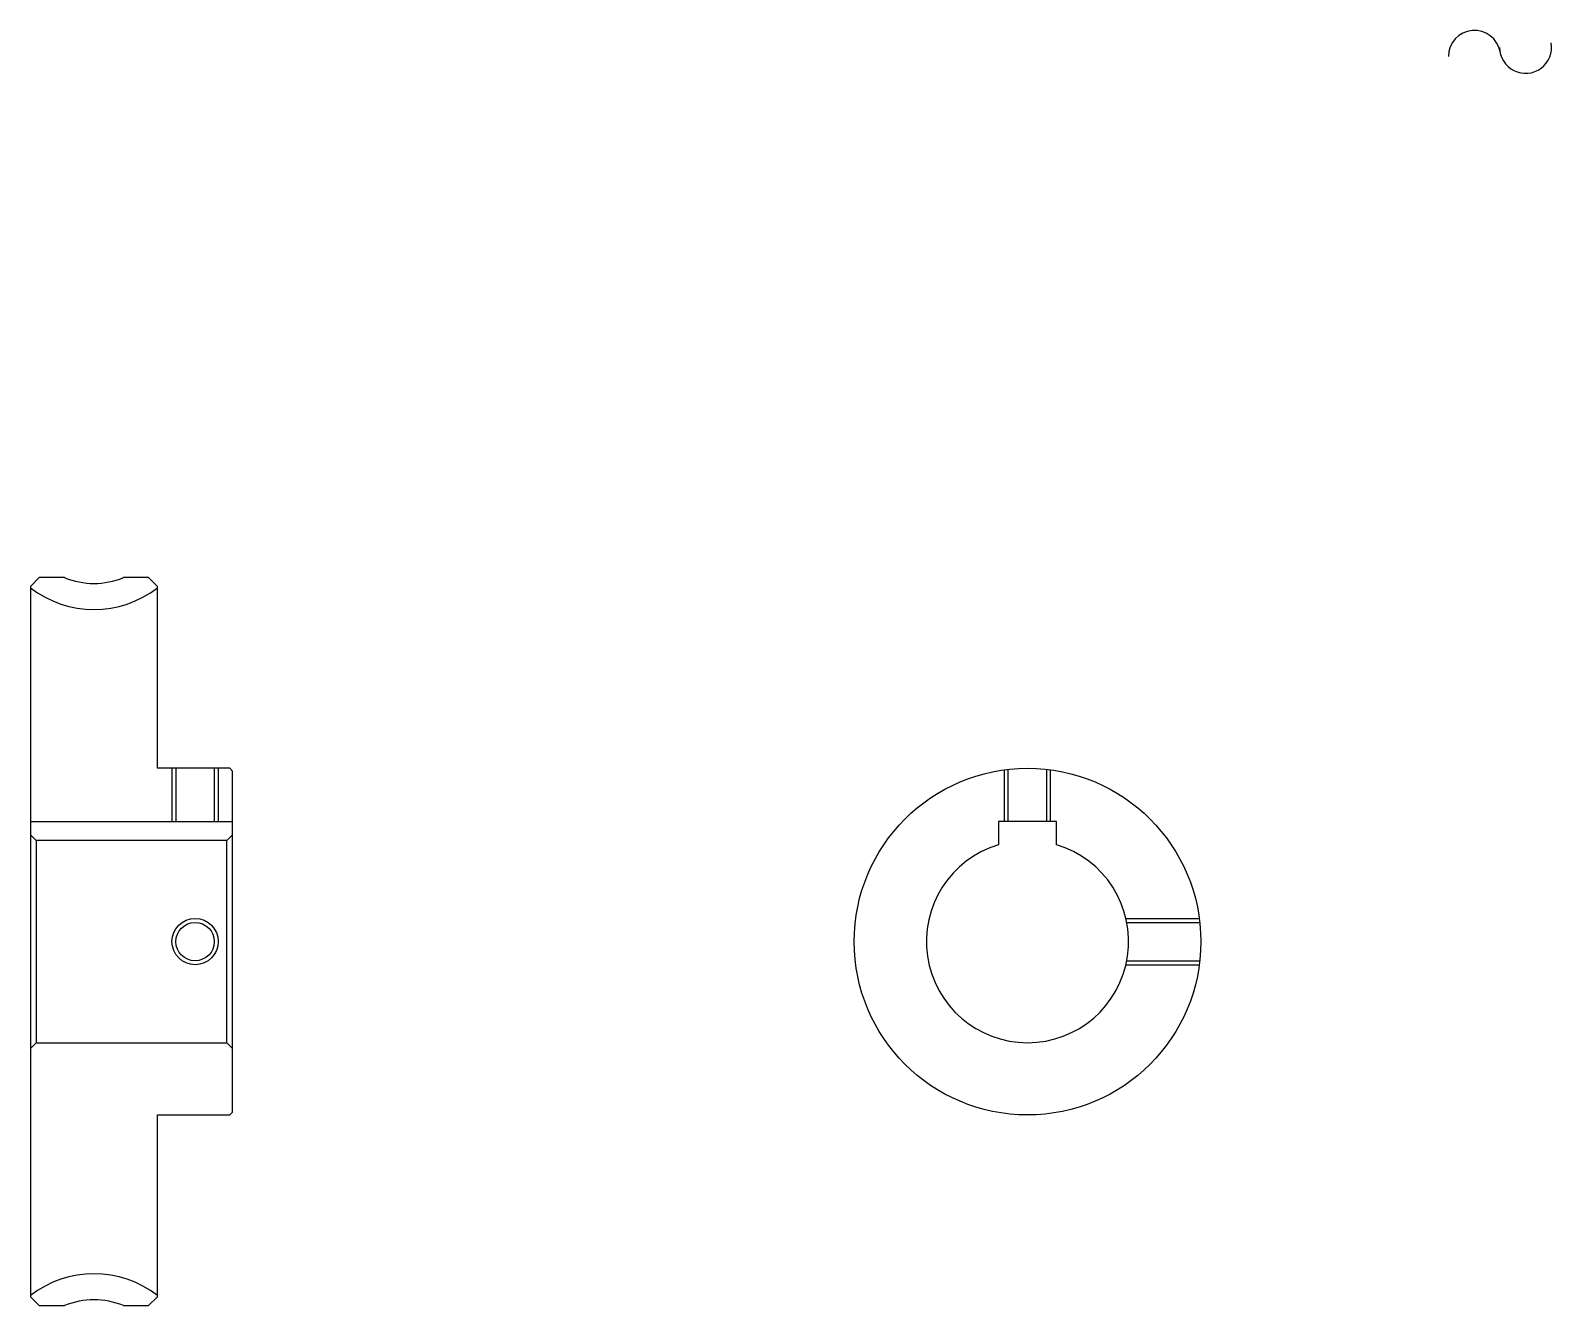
# Model space of a CAD drawing. Header units: metres. Extents: x 109 to 372, y 64 to 284.
import ezdxf

# ---------------------------------------------------------------- set-up
doc = ezdxf.new("R2010")
doc.units = ezdxf.units.M

msp = doc.modelspace()

# ---------------------------------------------------------------- linework, layer by layer
at = {"color": 4}
for p, q in [((109.231705, 147.568298), (144.231705, 147.568298)), ((144.231705, 145.268295), (143.231705, 144.268295)), ((109.231705, 108.268295), (110.231705, 109.268295)), ((144.231705, 108.268295), (143.231705, 109.268295))]:
    msp.add_line(p, q, dxfattribs=at)
for points in [[(115.132683, 189.768295), (110.768288, 189.768295), (109.231705, 188.231705), (109.231705, 108.268295)], [(131.231705, 156.768295), (131.231705, 188.231705), (129.695114, 189.768295), (125.330727, 189.768295)], [(131.231705, 96.768295), (143.731705, 96.768295), (144.231705, 97.268295), (144.231705, 156.268295), (143.731705, 156.768295), (131.231705, 156.768295)], [(133.731705, 156.768295), (133.731705, 147.568298)], [(134.406708, 156.768295), (134.406708, 147.568298)], [(141.056702, 156.768295), (141.056702, 147.568298)], [(141.731705, 156.768295), (141.731705, 147.568298)], [(277.792664, 147.568298), (277.792664, 156.500427)], [(278.467682, 147.568298), (278.467682, 156.583466)], [(285.117676, 147.568298), (285.117676, 156.583466)], [(285.792664, 147.568298), (285.792664, 156.500427)], [(286.792664, 143.538803), (286.792664, 147.568298), (276.792664, 147.568298), (276.792664, 143.538803)], [(109.231705, 145.268295), (110.231705, 144.268295), (110.231705, 109.268295), (143.231705, 109.268295), (143.231705, 144.268295), (110.231705, 144.268295)], [(298.829407, 130.768295), (311.524811, 130.768295)], [(298.973877, 130.093292), (311.607849, 130.093292)], [(298.829407, 122.768295), (311.524811, 122.768295)], [(298.973877, 123.443298), (311.607849, 123.443298)], [(109.231705, 108.268295), (109.231705, 65.304886), (110.768288, 63.768295), (115.132683, 63.768295)], [(125.330727, 63.768295), (129.695114, 63.768295), (131.231705, 65.304886), (131.231705, 96.768295)]]:
    msp.add_lwpolyline(points, dxfattribs=at)
for centre, radius in [((281.792664, 126.768295), 30), ((137.731705, 126.768295), 3.325)]:
    msp.add_circle(centre, radius, dxfattribs=at)
at = {"color": 7}
msp.add_circle((137.731705, 126.768295), 4, dxfattribs=at)
for centre, start, end in [((359.138397, 279.999786), 10, 180), ((367.990875, 281.560699), 180, 10)]:
    msp.add_arc(centre, 4.494512, start, end, dxfattribs=at)
at = {"color": 4}
for centre, radius, start, end in [((120.231705, 202.268295), 13.5, 247.80839416, 292.19160779), ((120.231705, 202.268295), 18, 232.33011338, 307.66988662), ((281.792664, 126.768295), 17.5, 106.60154993, 73.39845007), ((120.231705, 51.268295), 18, 52.33011338, 127.66988662), ((120.231705, 51.268295), 13.5, 67.80839221, 112.19160584)]:
    msp.add_arc(centre, radius, start, end, dxfattribs=at)

doc.saveas('drawing.dxf')
